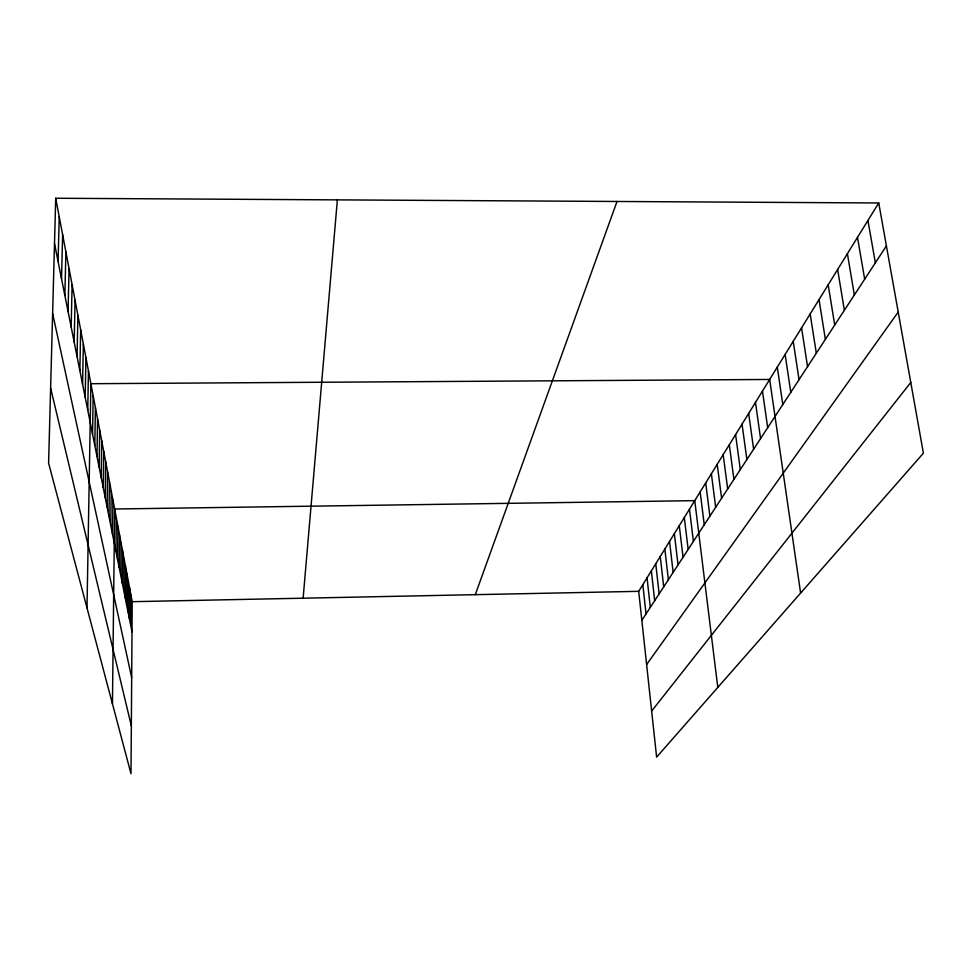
<?xml version="1.0" encoding="UTF-8"?>
<svg xmlns="http://www.w3.org/2000/svg" width="972" height="972" viewBox="0 0 972 972"><rect width="100%" height="100%" fill="white"/><g stroke="black" fill="none" stroke-linecap="round" stroke-linejoin="round"><path stroke-width="1.46" d="M128.025 611.801L128.268 580.855M129.373 618.605L129.616 587.951M130.71 625.251L130.928 594.9M55.72 198.252L132.216 601.692L131.001 773.748L48.6 463.158L55.72 198.252L878.749 202.978L923.4 453.195L656.622 757.115L638.701 591.328L878.749 202.978M120.747 575.351L121.063 542.838M122.265 582.993L122.569 550.796M123.76 590.441L124.039 558.572M125.206 597.731L125.485 566.178M126.627 604.851L126.895 573.602M112.448 703.801L114.647 509.012L694.749 500.653L717.798 687.423M115.947 551.318L116.312 517.784M117.576 559.52L117.928 526.338M119.179 567.539L119.507 534.685M107.09 507.007L107.552 471.639M108.961 516.326L109.399 481.347M110.772 525.415L111.197 490.799M112.533 534.272L112.934 500.021M101.197 477.483L101.732 440.911M103.214 487.592L103.725 451.433M105.183 497.421L105.669 461.664M94.794 445.419L95.414 407.572M96.993 456.415L97.577 419.005M99.132 467.095L99.679 430.11M87.747 410.087L88.452 370.867M87.006 607.925L90.882 383.709L769.666 379.457L800.612 593.078M92.547 434.107L93.178 395.811M82.571 384.171L83.349 343.954M85.196 397.341L85.937 357.623M77.055 356.542L77.906 315.28M79.862 370.587L80.676 329.848M71.163 327.017L72.11 284.675M74.164 342.035L75.063 300.226M64.857 295.415L65.902 251.918M68.064 311.49L69.061 268.576M58.077 261.492L59.231 216.792M61.528 278.757L62.621 234.665M303.13 598.193L337.369 199.868M475.296 594.67L617.013 201.483M641.836 620.343L886.403 245.916M646.623 664.556L898.213 312.048M651.653 711.054L910.776 382.482M132.216 601.692L638.701 591.328M50.617 388.107L131.341 725.902M52.622 313.494L131.682 677.63M54.505 243.583L131.998 631.764M867.935 220.462L875.359 262.841M857.498 237.362L864.679 279.195M847.402 253.692L854.352 294.99M837.633 269.499L844.376 310.262M828.18 284.784L834.729 325.049M819.032 299.595L825.374 339.35M810.162 313.944L816.322 353.213M801.56 327.843L807.55 366.638M793.225 341.342L799.045 379.663M785.133 354.428L790.795 392.287M777.284 367.124L782.788 404.546M762.473 391.096L767.686 427.668M755.475 402.408L760.566 438.579M748.671 413.428L753.628 449.198M742.037 424.144L746.885 459.525M735.585 434.593L740.312 469.585M729.304 444.763L733.909 479.378M723.18 454.665L727.676 488.928M717.202 464.324L721.601 498.235M711.383 473.753L715.671 507.299M705.696 482.938L709.9 516.144M700.156 491.905L704.263 524.771M689.476 509.194L693.401 541.404M684.312 517.541L688.164 549.423M679.282 525.682L683.037 557.26M674.361 533.652L678.043 564.914M669.55 541.428L673.159 572.399M664.848 549.034L668.372 579.713M660.243 556.47L663.706 586.857M655.748 563.748L659.138 593.856M651.349 570.868L654.678 600.684M647.048 577.83L650.304 607.379M642.832 584.658L646.028 613.927"/></g></svg>
